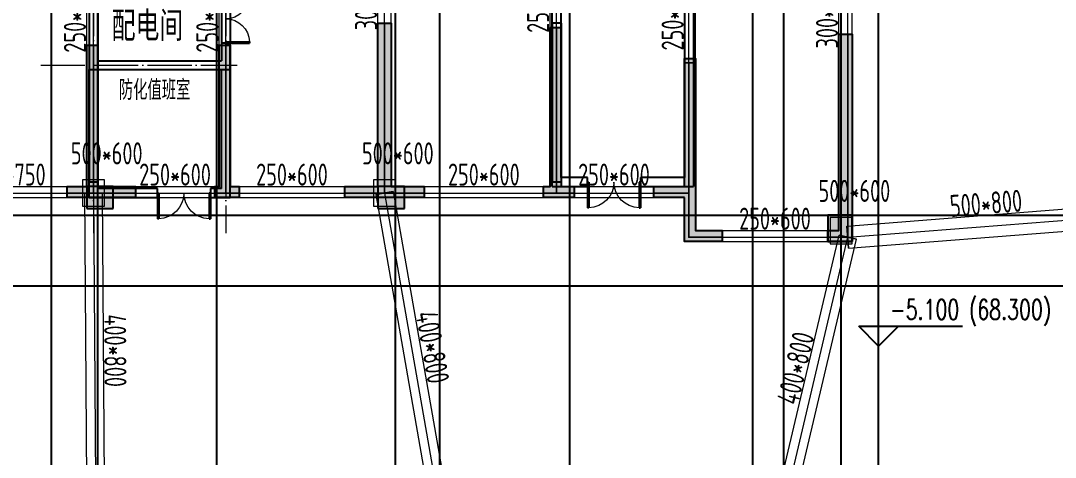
# Model space of a CAD drawing. Extents: x 369444 to 684549, y -549309 to 575337.
# Drawn here: x 505025 to 528480, y 444718 to 454614 of the extents above; entities that cross this region are included whole.
import ezdxf

# ---------------------------------------------------------------- set-up
doc = ezdxf.new("R2010")
doc.units = 0
doc.header["$LTSCALE"] = 1000
doc.header["$MEASUREMENT"] = 0
doc.linetypes.add('DOTE', pattern=[2.42, 2, -0.2, 0.02, -0.2])
for name, color, linetype, lineweight, true_color in [('-1-0-1', 7, 'Continuous', 0, 0xc0c0c0), ('-1-1-2', 7, 'Continuous', 0, 0xc0c0c0), ('-2-0-1', 1, 'Continuous', 0, 0xff0000), ('-2-1-2', 9, 'Continuous', 0, 0x808080), ('1-6-1', 7, 'Continuous', 0, 0x55ff55), ('1-6-2', 7, 'Continuous', 0, 0x55ff55), ('11-6-1', 2, 'Continuous', 0, 0xffff00), ('11-6-2', 2, 'Continuous', 0, 0xffff00), ('11-6-5', 2, 'Continuous', 0, 0xffff00), ('12-6-1', 4, 'Continuous', 0, 0x00ffff), ('12-6-2', 4, 'Continuous', 0, 0x00ffff), ('12-6-5', 4, 'Continuous', 0, 0x00ffff)]:
    doc.layers.add(name, color=color, linetype=linetype, lineweight=lineweight, true_color=true_color)
for name, color, linetype in [('A-WALL-HATCH', 8, 'Continuous'), ('COLUMN', 9, 'Continuous'), ('DOTE', 1, 'Continuous'), ('WALL', 9, 'Continuous'), ('WINDOW', 4, 'Continuous'), ('填充', 8, 'Continuous'), ('景观场地标高', 4, 'Continuous'), ('砼墙', 151, 'Continuous')]:
    doc.layers.add(name, color=color, linetype=linetype)
doc.layers.add('DOTE2', color=122, linetype='DOTE', lineweight=9)
doc.layers.add('TEXT', color=7, linetype='Continuous', lineweight=13)
doc.styles.add('_HZTXT', font='txt.shx', dxfattribs={"width": 0.8, "bigfont": 'HZTXT.shx'})
doc.styles.add('_TCH_DIM', font='SIMPLEX', dxfattribs={"bigfont": 'GBCBIG'})
doc.styles.add('yjkcad', font='yjkeng.shx', dxfattribs={"width": 0.7, "height": 250, "bigfont": 'yjkchn.shx'})

# ---------------------------------------------------------------- blocks, each defined once
blk = doc.blocks.new('$DorLib2D$00000002')
for p, q in [((-0.5, 0), (-0.5, 0.4875)), ((-0.475, 0.4875), (-0.5, 0.4875)), ((-0.475, 0), (-0.475, 0.4875)), ((0.475, 0), (0.475, 0.4875)), ((0.475, 0.4875), (0.5, 0.4875)), ((0.5, 0), (0.5, 0.4875)), ((-0.5, 0), (-0.475, 0)), ((0.5, 0), (0.475, 0))]:
    blk.add_line(p, q)
at = {"lineweight": 13}
for centre, start, end in [((-0.4875, 0), 0, 88.53072), ((0.4875, 0), 91.46928, 180)]:
    blk.add_arc(centre, 0.4875, start, end, dxfattribs=at)

msp = doc.modelspace()

# ---------------------------------------------------------------- hatches: boundary and pattern name
at = {"layer": 'A-WALL-HATCH'}
for points in [[(507123.3, 450357), (507123.3, 450857), (506523.3, 450857), (506523.3, 450357)], [(513723.3, 450357), (513723.3, 450857), (513123.3, 450857), (513123.3, 450357)], [(523873.3, 449607), (523873.3, 450207), (523324.7, 450207), (523324.7, 449607)]]:
    msp.add_hatch(color=256, dxfattribs=at).paths.add_polyline_path(points)
at = {"layer": '填充'}
h = msp.add_hatch(color=8, dxfattribs=at)
h.dxf.hatch_style = 1
h.paths.add_polyline_path([(507274.5, 462457), (507274.5, 462957), (506774.5, 462957), (506774.5, 462457)], flags=17)
h.paths.add_polyline_path([(500674.5, 462457), (500674.5, 462957), (500174.5, 462957), (500174.5, 462457)], flags=17)
h.paths.add_polyline_path([(497874.5, 462457), (497874.5, 462957), (497374.5, 462957), (497374.5, 462457)], flags=17)
h.paths.add_polyline_path([(510074.5, 462457), (510074.5, 462957), (509524.5, 462957), (509524.5, 462457)], flags=17)
h.paths.add_polyline_path([(509524.5, 460757), (509774.5, 460757), (509774.5, 461157), (509374.5, 461157), (509374.5, 460757)], flags=17)
h.paths.add_polyline_path([(497424.5, 460757), (497574.5, 460757), (497574.5, 461157), (497174.5, 461157), (497174.5, 460757)], flags=17)
h.paths.add_polyline_path([(512274.5, 467357), (510074.5, 467357), (510074.5, 465157), (510624.5, 465157), (510624.5, 464957), (509824.5, 464957), (509824.5, 467607), (512474.5, 467607), (512474.5, 464957), (511724.5, 464957), (511724.5, 465157), (512274.5, 465157)])
h.paths.add_polyline_path([(501674.5, 458107), (501124.5, 458107), (501124.5, 458357), (501674.5, 458357), (502074.5, 458357), (502074.5, 458107), (501924.5, 458107), (501924.5, 455207), (500174.5, 455207), (500174.5, 455457), (501674.5, 455457)])
h.paths.add_polyline_path([(514974.5, 467357), (514324.5, 467357), (514324.5, 467607), (515224.5, 467607), (515224.5, 465807), (514974.5, 465807)])
h.paths.add_polyline_path([(492624.5, 467557), (491974.5, 467557), (491974.5, 466007), (491724.5, 466007), (491724.5, 467807), (492624.5, 467807)])
h.paths.add_polyline_path([(507624.5, 450607), (506774.5, 450607), (506074.5, 450607), (506074.5, 450857), (506524.5, 450857), (506524.5, 454057), (506774.5, 454057), (506774.5, 450857), (507624.5, 450857)])
h.paths.add_polyline_path([(500174.5, 450607), (499324.5, 450607), (499324.5, 450857), (500174.5, 450857), (500174.5, 454057), (500424.5, 454057), (500424.5, 450857), (500874.5, 450857), (500874.5, 450607)])
h.paths.add_polyline_path([(505824.5, 458107), (505274.5, 458107), (505274.5, 455457), (506774.5, 455457), (506774.5, 455207), (505024.5, 455207), (505024.5, 458107), (504874.5, 458107), (504874.5, 458357), (505274.5, 458357), (505824.5, 458357)])
h.paths.add_polyline_path([(521349.5, 458907), (520874.5, 458907), (520874.5, 457157), (520624.5, 457157), (520624.5, 458907), (520524.5, 458907), (520524.5, 459157), (520874.5, 459157), (521349.5, 459157)])
h.paths.add_polyline_path([(517574.5, 450607), (517274.5, 450607), (516874.5, 450607), (516874.5, 450857), (517024.5, 450857), (517024.5, 454457), (517274.5, 454457), (517274.5, 450857), (517574.5, 450857)])
h.paths.add_polyline_path([(514174.5, 450607), (513149.5, 450607), (512374.5, 450607), (512374.5, 450857), (513124.5, 450857), (513124.5, 454557), (513424.5, 454557), (513424.5, 450857), (514174.5, 450857)])
h.paths.add_polyline_path([(489924.5, 456557), (489924.5, 455757), (487824.5, 455757), (487824.5, 456007), (489674.5, 456007), (489674.5, 456557)])
h.paths.add_polyline_path([(497624.5, 465157), (496874.5, 465157), (496874.5, 467557), (494674.5, 467557), (494674.5, 465357), (495224.5, 465357), (495224.5, 465157), (494474.5, 465157), (494474.5, 467807), (497124.5, 467807), (497124.5, 465407), (497624.5, 465407)])
h.paths.add_polyline_path([(509524.5, 458107), (509074.5, 458107), (509074.5, 458357), (509774.5, 458357), (509774.5, 455207), (509524.5, 455207)])
h.paths.add_polyline_path([(497874.5, 458107), (497424.5, 458107), (497424.5, 455207), (497174.5, 455207), (497174.5, 458357), (497874.5, 458357)])
h.paths.add_polyline_path([(489674.5, 450607), (489374.5, 450607), (489374.5, 450857), (489674.5, 450857), (489674.5, 454457), (489924.5, 454457), (489924.5, 450857), (490074.5, 450857), (490074.5, 450607)])
h.paths.add_polyline_path([(486074.5, 458907), (485589.5, 458907), (485589.5, 459157), (486074.5, 459157), (486424.5, 459157), (486424.5, 458907), (486324.5, 458907), (486324.5, 457157), (486074.5, 457157)])
h.paths.add_polyline_path([(523874.5, 449607), (523324.5, 449607), (523324.5, 449857), (523574.5, 449857), (523574.5, 454307), (523874.5, 454307)])
h.paths.add_polyline_path([(483624.5, 449607), (483074.5, 449607), (483074.5, 454307), (483374.5, 454307), (483374.5, 449857), (483624.5, 449857)])
h.paths.add_polyline_path([(515374.5, 458907), (514974.5, 458907), (514974.5, 462457), (514574.5, 462457), (514574.5, 462657), (515224.5, 462657), (515224.5, 459157), (515374.5, 459157)])
h.paths.add_polyline_path([(491974.5, 458907), (491574.5, 458907), (491574.5, 459157), (491724.5, 459157), (491724.5, 462657), (492424.5, 462657), (492424.5, 462457), (491974.5, 462457)])
h.paths.add_polyline_path([(520074.5, 450607), (519374.5, 450607), (519374.5, 450857), (520074.5, 450857), (520074.5, 453757), (520324.5, 453757), (520324.5, 450857), (520324.5, 449857), (520924.5, 449857), (520924.5, 449607), (520074.5, 449607)])
h.paths.add_polyline_path([(493824.5, 460257), (493824.5, 456757), (493524.5, 456757), (493524.5, 460257)])
h.paths.add_polyline_path([(487574.5, 450607), (486874.5, 450607), (486874.5, 449607), (486024.5, 449607), (486024.5, 449857), (486624.5, 449857), (486624.5, 450857), (486624.5, 453757), (486874.5, 453757), (486874.5, 450857), (487574.5, 450857)])
h.paths.add_polyline_path([(513424.5, 460257), (513424.5, 456757), (513124.5, 456757), (513124.5, 460257)])
h.paths.add_polyline_path([(509774.5, 450607), (509424.5, 450607), (509424.5, 450857), (509524.5, 450857), (509524.5, 454057), (509774.5, 454057), (509774.5, 450857), (509974.5, 450857), (509974.5, 450607)])
h.paths.add_polyline_path([(497524.5, 450607), (497174.5, 450607), (496974.5, 450607), (496974.5, 450857), (497174.5, 450857), (497174.5, 454057), (497424.5, 454057), (497424.5, 450857), (497524.5, 450857)])
h.paths.add_polyline_path([(523874.5, 455757), (523174.5, 455757), (523174.5, 456007), (523574.5, 456007), (523574.5, 458907), (523199.5, 458907), (523199.5, 459157), (523874.5, 459157)])
h.paths.add_polyline_path([(483774.5, 455757), (483074.5, 455757), (483074.5, 459157), (483759.5, 459157), (483759.5, 458907), (483374.5, 458907), (483374.5, 456007), (483774.5, 456007)])
h.paths.add_polyline_path([(517024.5, 458907), (516974.5, 458907), (516974.5, 459157), (517274.5, 459157), (517674.5, 459157), (517674.5, 458907), (517274.5, 458907), (517274.5, 458057), (517024.5, 458057)])
h.paths.add_polyline_path([(489974.5, 458907), (489924.5, 458907), (489924.5, 458057), (489674.5, 458057), (489674.5, 458907), (489274.5, 458907), (489274.5, 459157), (489674.5, 459157), (489974.5, 459157)])
h.paths.add_polyline_path([(519124.5, 455757), (517024.5, 455757), (517024.5, 456557), (517274.5, 456557), (517274.5, 456007), (519124.5, 456007)])
edge = h.paths.add_edge_path()
edge.add_line((497374.5, 465157), (497374.5, 465057))
edge.add_line((497374.5, 465057), (497624.5, 465057))
edge.add_line((497624.5, 465057), (497624.5, 465157))
edge.add_line((497424.5, 460757), (497424.5, 460007))
edge.add_line((497424.5, 460007), (495374.5, 460007))
edge.add_line((495374.5, 460007), (495374.5, 460257))
edge.add_line((495374.5, 460257), (497174.5, 460257))
edge.add_line((497174.5, 460257), (497174.5, 460757))
edge.add_line((509774.5, 460757), (509774.5, 460257))
edge.add_line((509774.5, 460257), (511574.5, 460257))
edge.add_line((511574.5, 460257), (511574.5, 460007))
edge.add_line((511574.5, 460007), (509524.5, 460007))
edge.add_line((509524.5, 460007), (509524.5, 460757))

# ---------------------------------------------------------------- linework, layer by layer
at = {"layer": '-1-0-1', "color": 0}
for p in [(513274.3, 454556.9, -3600), (517174.3, 454456.9, -3600), (523774.3, 454306.9, -3600), (506674.3, 454056.9, -3600), (509674.3, 454056.9, -3600), (520174.3, 453656.9, -3600), (523774.3, 453656.9, -3600), (506074.3, 450706.9, -3600), (506674.3, 450706.9, -3600), (507624.3, 450706.9, -3600), (509424.3, 450706.9, -3600), (509674.3, 450706.9, -3600), (509974.3, 450706.9, -3600), (512374.3, 450706.9, -3600), (513274.3, 450706.9, -3600), (514174.3, 450706.9, -3600), (516874.3, 450706.9, -3600), (517174.3, 450706.9, -3600), (517574.3, 450706.9, -3600), (519374.3, 450706.9, -3600), (520174.3, 450706.9, -3600), (520174.3, 449706.9, -3600), (520924.3, 449706.9, -3600), (523324.3, 449706.9, -3600), (523774.3, 449706.9, -3600)]:
    msp.add_point(p, dxfattribs=at)
at = {"layer": '-1-1-2', "color": 0}
for p, q in [((513274.3, 454556.9, -3600), (513274.3, 454556.9)), ((517174.3, 454456.9, -3600), (517174.3, 454456.9)), ((523774.3, 454306.9, -3600), (523774.3, 454306.9)), ((506674.3, 454056.9, -3600), (506674.3, 454056.9)), ((509674.3, 454056.9, -3600), (509674.3, 454056.9)), ((520174.3, 453656.9, -3600), (520174.3, 453656.9)), ((523774.3, 453656.9, -3600), (523774.3, 453656.9)), ((506074.3, 450706.9, -3600), (506074.3, 450706.9)), ((506674.3, 450706.9, -3600), (506674.3, 450706.9)), ((507624.3, 450706.9, -3600), (507624.3, 450706.9)), ((509424.3, 450706.9, -3600), (509424.3, 450706.9)), ((509674.3, 450706.9, -3600), (509674.3, 450706.9)), ((509974.3, 450706.9, -3600), (509974.3, 450706.9)), ((512374.3, 450706.9, -3600), (512374.3, 450706.9)), ((513274.3, 450706.9, -3600), (513274.3, 450706.9)), ((514174.3, 450706.9, -3600), (514174.3, 450706.9)), ((516874.3, 450706.9, -3600), (516874.3, 450706.9)), ((517174.3, 450706.9, -3600), (517174.3, 450706.9)), ((517574.3, 450706.9, -3600), (517574.3, 450706.9)), ((519374.3, 450706.9, -3600), (519374.3, 450706.9)), ((520174.3, 450706.9, -3600), (520174.3, 450706.9)), ((520174.3, 449706.9, -3600), (520174.3, 449706.9)), ((520924.3, 449706.9, -3600), (520924.3, 449706.9)), ((523324.3, 449706.9, -3600), (523324.3, 449706.9)), ((523774.3, 449706.9, -3600), (523774.3, 449706.9))]:
    msp.add_line(p, q, dxfattribs=at)
at = {"layer": '-2-0-1', "color": 0}
for p, q in [((513274.3, 454556.9, -3600), (513274.3, 455856.9, -3600)), ((517174.3, 454456.9, -3600), (517174.3, 455856.9, -3600)), ((520174.3, 453656.9, -3600), (520174.3, 455856.9, -3600)), ((506674.3, 454056.9, -3600), (506674.3, 455356.9, -3600)), ((509674.3, 454056.9, -3600), (509674.3, 455356.9, -3600)), ((523774.3, 454306.9, -3600), (523774.3, 455282.1, -3600)), ((513274.3, 450706.9, -3600), (513274.3, 454556.9, -3600)), ((517174.3, 450706.9, -3600), (517174.3, 454456.9, -3600)), ((523774.3, 453656.9, -3600), (523774.3, 454306.9, -3600)), ((506674.3, 450706.9, -3600), (506674.3, 454056.9, -3600)), ((509674.3, 450706.9, -3600), (509674.3, 454056.9, -3600)), ((520174.3, 450706.9, -3600), (520174.3, 453656.9, -3600)), ((523774.3, 449706.9, -3600), (523774.3, 453656.9, -3600)), ((503474.3, 450706.9, -3600), (506074.3, 450706.9, -3600)), ((506074.3, 450706.9, -3600), (506674.3, 450706.9, -3600)), ((506674.3, 450706.9, -3600), (507624.3, 450706.9, -3600)), ((506674.3, 450706.9, -3600), (506724.3, 443557.1, -3600)), ((507624.3, 450706.9, -3600), (509424.3, 450706.9, -3600)), ((509424.3, 450706.9, -3600), (509674.3, 450706.9, -3600)), ((509674.3, 450706.9, -3600), (509974.3, 450706.9, -3600)), ((509974.3, 450706.9, -3600), (512374.3, 450706.9, -3600)), ((512374.3, 450706.9, -3600), (513274.3, 450706.9, -3600)), ((513274.3, 450706.9, -3600), (514174.3, 450706.9, -3600)), ((513274.3, 450706.9, -3600), (514524.3, 443557.1, -3600)), ((514174.3, 450706.9, -3600), (516874.3, 450706.9, -3600)), ((516874.3, 450706.9, -3600), (517174.3, 450706.9, -3600)), ((517174.3, 450706.9, -3600), (517574.3, 450706.9, -3600)), ((517574.3, 450706.9, -3600), (519374.3, 450706.9, -3600)), ((519374.3, 450706.9, -3600), (520174.3, 450706.9, -3600)), ((520174.3, 449706.9, -3600), (520174.3, 450706.9, -3600)), ((523774.3, 449706.9, -3600), (530124.3, 450207.1, -3600)), ((520174.3, 449706.9, -3600), (520924.3, 449706.9, -3600)), ((520924.3, 449706.9, -3600), (523324.3, 449706.9, -3600)), ((522324.3, 443557.1, -3600), (523774.3, 449706.9, -3600)), ((523324.3, 449706.9, -3600), (523774.3, 449706.9, -3600))]:
    msp.add_line(p, q, dxfattribs=at)
at = {"layer": '-2-1-2', "color": 0}
for p, q in [((513274.3, 454556.9), (513274.3, 455856.9)), ((517174.3, 454456.9), (517174.3, 455856.9)), ((520174.3, 453656.9), (520174.3, 455856.9)), ((506674.3, 454056.9), (506674.3, 455356.9)), ((509674.3, 454056.9), (509674.3, 455356.9)), ((523774.3, 454306.9), (523774.3, 455282.1)), ((513274.3, 450706.9), (513274.3, 454556.9)), ((517174.3, 450706.9), (517174.3, 454456.9)), ((523774.3, 453656.9), (523774.3, 454306.9)), ((506674.3, 450706.9), (506674.3, 454056.9)), ((509674.3, 450706.9), (509674.3, 454056.9)), ((520174.3, 450706.9), (520174.3, 453656.9)), ((523774.3, 449706.9), (523774.3, 453656.9)), ((503474.3, 450706.9), (506074.3, 450706.9)), ((506074.3, 450706.9), (506674.3, 450706.9)), ((506674.3, 450706.9), (507624.3, 450706.9)), ((506674.3, 450706.9), (506724.3, 443557.1)), ((507624.3, 450706.9), (509424.3, 450706.9)), ((509424.3, 450706.9), (509674.3, 450706.9)), ((509674.3, 450706.9), (509974.3, 450706.9)), ((509974.3, 450706.9), (512374.3, 450706.9)), ((512374.3, 450706.9), (513274.3, 450706.9)), ((513274.3, 450706.9), (514174.3, 450706.9)), ((513274.3, 450706.9), (514524.3, 443557.1)), ((514174.3, 450706.9), (516874.3, 450706.9)), ((516874.3, 450706.9), (517174.3, 450706.9)), ((517174.3, 450706.9), (517574.3, 450706.9)), ((517574.3, 450706.9), (519374.3, 450706.9)), ((519374.3, 450706.9), (520174.3, 450706.9)), ((520174.3, 449706.9), (520174.3, 450706.9)), ((523774.3, 449706.9), (530124.3, 450207.1)), ((520174.3, 449706.9), (520924.3, 449706.9)), ((520924.3, 449706.9), (523324.3, 449706.9)), ((522324.3, 443557.1), (523774.3, 449706.9)), ((523324.3, 449706.9), (523774.3, 449706.9))]:
    msp.add_line(p, q, dxfattribs=at)
at = {"layer": '1-6-1', "color": 0}
for p, q in [((513124.3, 454556.9, -3600), (513124.3, 450856.9, -3600)), ((513124.3, 454556.9), (513124.3, 454556.9, -3600)), ((513124.3, 450856.9), (513124.3, 454556.9)), ((513124.3, 454556.9, -3600), (513124.3, 454556.9)), ((513424.3, 454556.9, -3600), (513124.3, 454556.9, -3600)), ((513124.3, 454556.9), (513424.3, 454556.9)), ((513424.3, 454556.9), (513424.3, 450856.9)), ((513424.3, 454556.9, -3600), (513424.3, 454556.9)), ((513424.3, 450856.9, -3600), (513424.3, 454556.9, -3600)), ((513424.3, 454556.9), (513424.3, 454556.9, -3600)), ((517024.3, 454456.9, -3600), (517024.3, 450856.9, -3600)), ((517024.3, 454456.9), (517024.3, 454456.9, -3600)), ((517024.3, 450856.9), (517024.3, 454456.9)), ((517024.3, 454456.9, -3600), (517024.3, 454456.9)), ((517274.3, 454456.9, -3600), (517024.3, 454456.9, -3600)), ((517024.3, 454456.9), (517274.3, 454456.9)), ((517274.3, 454456.9), (517274.3, 450856.9)), ((517274.3, 454456.9, -3600), (517274.3, 454456.9)), ((517274.3, 450856.9, -3600), (517274.3, 454456.9, -3600)), ((517274.3, 454456.9), (517274.3, 454456.9, -3600)), ((523574.3, 454306.9, -3600), (523574.3, 453656.9, -3600)), ((523574.3, 454306.9), (523574.3, 454306.9, -3600)), ((523574.3, 453656.9), (523574.3, 454306.9)), ((523574.3, 454306.9, -3600), (523574.3, 454306.9)), ((523874.3, 454306.9, -3600), (523574.3, 454306.9, -3600)), ((523574.3, 454306.9), (523874.3, 454306.9)), ((523874.3, 454306.9), (523874.3, 453656.9)), ((523874.3, 454306.9, -3600), (523874.3, 454306.9)), ((523874.3, 453656.9, -3600), (523874.3, 454306.9, -3600)), ((523874.3, 454306.9), (523874.3, 454306.9, -3600)), ((506524.3, 454056.9, -3600), (506524.3, 450856.9, -3600)), ((506524.3, 454056.9), (506524.3, 454056.9, -3600)), ((506524.3, 450856.9), (506524.3, 454056.9)), ((506524.3, 454056.9, -3600), (506524.3, 454056.9)), ((506774.3, 454056.9, -3600), (506524.3, 454056.9, -3600)), ((506524.3, 454056.9), (506774.3, 454056.9)), ((506774.3, 454056.9), (506774.3, 450856.9)), ((506774.3, 454056.9, -3600), (506774.3, 454056.9)), ((506774.3, 450856.9, -3600), (506774.3, 454056.9, -3600)), ((506774.3, 454056.9), (506774.3, 454056.9, -3600)), ((509524.3, 454056.9, -3600), (509524.3, 450856.9, -3600)), ((509524.3, 454056.9), (509524.3, 454056.9, -3600)), ((509524.3, 450856.9), (509524.3, 454056.9)), ((509524.3, 454056.9, -3600), (509524.3, 454056.9)), ((509774.3, 454056.9, -3600), (509524.3, 454056.9, -3600)), ((509524.3, 454056.9), (509774.3, 454056.9)), ((509774.3, 454056.9), (509774.3, 450856.9)), ((509774.3, 454056.9, -3600), (509774.3, 454056.9)), ((509774.3, 450856.9, -3600), (509774.3, 454056.9, -3600)), ((509774.3, 454056.9), (509774.3, 454056.9, -3600)), ((520074.3, 453656.9, -3600), (520074.3, 450856.9, -3600)), ((520074.3, 453656.9), (520074.3, 453656.9, -3600)), ((520074.3, 450856.9), (520074.3, 453656.9)), ((520074.3, 453656.9, -3600), (520074.3, 453656.9)), ((520324.3, 453656.9, -3600), (520074.3, 453656.9, -3600)), ((520074.3, 453656.9), (520324.3, 453656.9)), ((520324.3, 453656.9), (520324.3, 450706.9)), ((520324.3, 453656.9, -3600), (520324.3, 453656.9)), ((520324.3, 450706.9, -3600), (520324.3, 453656.9, -3600)), ((520324.3, 453656.9), (520324.3, 453656.9, -3600)), ((523574.3, 453656.9, -3600), (523574.3, 453656.9)), ((523574.3, 453656.9, -3600), (523574.3, 449856.9, -3600)), ((523574.3, 453656.9), (523574.3, 453656.9, -3600)), ((523574.3, 449856.9), (523574.3, 453656.9)), ((523874.3, 453656.9), (523874.3, 453656.9, -3600)), ((523874.3, 453656.9), (523874.3, 449606.9)), ((523874.3, 453656.9, -3600), (523874.3, 453656.9)), ((523874.3, 449606.9, -3600), (523874.3, 453656.9, -3600)), ((506074.3, 450856.9, -3600), (506074.3, 450856.9)), ((506524.3, 450856.9, -3600), (506074.3, 450856.9, -3600)), ((506074.3, 450856.9), (506524.3, 450856.9)), ((506074.3, 450856.9, -3600), (506074.3, 450606.9, -3600)), ((506074.3, 450856.9), (506074.3, 450856.9, -3600)), ((506074.3, 450606.9), (506074.3, 450856.9)), ((506524.3, 450856.9), (506524.3, 450856.9, -3600)), ((506524.3, 450856.9, -3600), (506524.3, 450856.9)), ((506774.3, 450856.9), (506774.3, 450856.9, -3600)), ((506774.3, 450856.9, -3600), (506774.3, 450856.9)), ((507624.3, 450856.9, -3600), (506774.3, 450856.9, -3600)), ((506774.3, 450856.9), (507624.3, 450856.9)), ((507624.3, 450856.9), (507624.3, 450856.9, -3600)), ((507624.3, 450856.9, -3600), (507624.3, 450856.9)), ((507624.3, 450606.9, -3600), (507624.3, 450856.9, -3600)), ((507624.3, 450856.9), (507624.3, 450606.9)), ((509424.3, 450856.9, -3600), (509424.3, 450856.9)), ((509524.3, 450856.9, -3600), (509424.3, 450856.9, -3600)), ((509424.3, 450856.9), (509524.3, 450856.9)), ((509424.3, 450856.9, -3600), (509424.3, 450606.9, -3600)), ((509424.3, 450856.9), (509424.3, 450856.9, -3600)), ((509424.3, 450606.9), (509424.3, 450856.9)), ((509524.3, 450856.9, -3600), (509524.3, 450856.9)), ((509524.3, 450856.9), (509524.3, 450856.9, -3600)), ((509774.3, 450856.9), (509774.3, 450856.9, -3600)), ((509774.3, 450856.9, -3600), (509774.3, 450856.9)), ((509974.3, 450856.9, -3600), (509774.3, 450856.9, -3600)), ((509774.3, 450856.9), (509974.3, 450856.9)), ((509974.3, 450856.9), (509974.3, 450856.9, -3600)), ((509974.3, 450856.9, -3600), (509974.3, 450856.9)), ((509974.3, 450606.9, -3600), (509974.3, 450856.9, -3600)), ((509974.3, 450856.9), (509974.3, 450606.9)), ((512374.3, 450856.9, -3600), (512374.3, 450856.9)), ((513124.3, 450856.9, -3600), (512374.3, 450856.9, -3600)), ((512374.3, 450856.9), (513124.3, 450856.9)), ((512374.3, 450856.9, -3600), (512374.3, 450606.9, -3600)), ((512374.3, 450856.9), (512374.3, 450856.9, -3600)), ((512374.3, 450606.9), (512374.3, 450856.9)), ((513124.3, 450856.9), (513124.3, 450856.9, -3600)), ((513124.3, 450856.9, -3600), (513124.3, 450856.9)), ((513424.3, 450856.9), (513424.3, 450856.9, -3600)), ((513424.3, 450856.9, -3600), (513424.3, 450856.9)), ((514174.3, 450856.9, -3600), (513424.3, 450856.9, -3600)), ((513424.3, 450856.9), (514174.3, 450856.9)), ((514174.3, 450856.9), (514174.3, 450856.9, -3600)), ((514174.3, 450856.9, -3600), (514174.3, 450856.9)), ((514174.3, 450606.9, -3600), (514174.3, 450856.9, -3600)), ((514174.3, 450856.9), (514174.3, 450606.9)), ((516874.3, 450856.9, -3600), (516874.3, 450856.9)), ((517024.3, 450856.9, -3600), (516874.3, 450856.9, -3600)), ((516874.3, 450856.9), (517024.3, 450856.9)), ((516874.3, 450856.9, -3600), (516874.3, 450606.9, -3600)), ((516874.3, 450856.9), (516874.3, 450856.9, -3600)), ((516874.3, 450606.9), (516874.3, 450856.9)), ((517024.3, 450856.9), (517024.3, 450856.9, -3600)), ((517024.3, 450856.9, -3600), (517024.3, 450856.9)), ((517274.3, 450856.9), (517274.3, 450856.9, -3600)), ((517274.3, 450856.9, -3600), (517274.3, 450856.9)), ((517574.3, 450856.9, -3600), (517274.3, 450856.9, -3600)), ((517274.3, 450856.9), (517574.3, 450856.9)), ((517574.3, 450856.9), (517574.3, 450856.9, -3600)), ((517574.3, 450856.9, -3600), (517574.3, 450856.9)), ((517574.3, 450606.9, -3600), (517574.3, 450856.9, -3600)), ((517574.3, 450856.9), (517574.3, 450606.9)), ((519374.3, 450856.9, -3600), (519374.3, 450856.9)), ((520074.3, 450856.9, -3600), (519374.3, 450856.9, -3600)), ((519374.3, 450856.9), (520074.3, 450856.9)), ((519374.3, 450856.9, -3600), (519374.3, 450606.9, -3600)), ((519374.3, 450856.9), (519374.3, 450856.9, -3600)), ((519374.3, 450606.9), (519374.3, 450856.9)), ((520074.3, 450856.9, -3600), (520074.3, 450856.9)), ((520074.3, 450856.9), (520074.3, 450856.9, -3600)), ((506074.3, 450606.9), (506074.3, 450606.9, -3600)), ((506674.3, 450606.9), (506074.3, 450606.9)), ((506074.3, 450606.9, -3600), (506674.3, 450606.9, -3600)), ((506074.3, 450606.9, -3600), (506074.3, 450606.9)), ((506674.3, 450606.9, -3600), (506674.3, 450606.9)), ((506674.3, 450606.9), (506674.3, 450606.9, -3600)), ((507624.3, 450606.9), (506674.3, 450606.9)), ((506674.3, 450606.9, -3600), (507624.3, 450606.9, -3600)), ((507624.3, 450606.9, -3600), (507624.3, 450606.9)), ((507624.3, 450606.9), (507624.3, 450606.9, -3600)), ((509424.3, 450606.9), (509424.3, 450606.9, -3600)), ((509674.3, 450606.9), (509424.3, 450606.9)), ((509424.3, 450606.9, -3600), (509674.3, 450606.9, -3600)), ((509424.3, 450606.9, -3600), (509424.3, 450606.9)), ((509674.3, 450606.9), (509674.3, 450606.9, -3600)), ((509974.3, 450606.9), (509674.3, 450606.9)), ((509674.3, 450606.9, -3600), (509974.3, 450606.9, -3600)), ((509674.3, 450606.9, -3600), (509674.3, 450606.9)), ((509974.3, 450606.9, -3600), (509974.3, 450606.9)), ((509974.3, 450606.9), (509974.3, 450606.9, -3600)), ((512374.3, 450606.9), (512374.3, 450606.9, -3600)), ((513274.3, 450606.9), (512374.3, 450606.9)), ((512374.3, 450606.9, -3600), (513274.3, 450606.9, -3600)), ((512374.3, 450606.9, -3600), (512374.3, 450606.9)), ((513274.3, 450606.9, -3600), (513274.3, 450606.9)), ((513274.3, 450606.9), (513274.3, 450606.9, -3600)), ((514174.3, 450606.9), (513274.3, 450606.9)), ((513274.3, 450606.9, -3600), (514174.3, 450606.9, -3600)), ((514174.3, 450606.9, -3600), (514174.3, 450606.9)), ((514174.3, 450606.9), (514174.3, 450606.9, -3600)), ((516874.3, 450606.9), (516874.3, 450606.9, -3600)), ((517174.3, 450606.9), (516874.3, 450606.9)), ((516874.3, 450606.9, -3600), (517174.3, 450606.9, -3600)), ((516874.3, 450606.9, -3600), (516874.3, 450606.9)), ((517174.3, 450606.9, -3600), (517174.3, 450606.9)), ((517174.3, 450606.9), (517174.3, 450606.9, -3600)), ((517574.3, 450606.9), (517174.3, 450606.9)), ((517174.3, 450606.9, -3600), (517574.3, 450606.9, -3600)), ((517574.3, 450606.9, -3600), (517574.3, 450606.9)), ((517574.3, 450606.9), (517574.3, 450606.9, -3600)), ((519374.3, 450606.9), (519374.3, 450606.9, -3600)), ((520074.3, 450606.9), (519374.3, 450606.9)), ((519374.3, 450606.9, -3600), (520074.3, 450606.9, -3600)), ((519374.3, 450606.9, -3600), (519374.3, 450606.9)), ((520074.3, 450606.9, -3600), (520074.3, 449606.9, -3600)), ((520074.3, 450606.9), (520074.3, 450606.9, -3600)), ((520074.3, 449606.9), (520074.3, 450606.9)), ((520074.3, 450606.9, -3600), (520074.3, 450606.9)), ((520324.3, 450706.9), (520324.3, 450706.9, -3600)), ((520324.3, 450706.9), (520324.3, 449856.9)), ((520324.3, 450706.9, -3600), (520324.3, 450706.9)), ((520324.3, 449856.9, -3600), (520324.3, 450706.9, -3600)), ((520324.3, 449856.9), (520324.3, 449856.9, -3600)), ((520324.3, 449856.9, -3600), (520324.3, 449856.9)), ((520924.3, 449856.9, -3600), (520324.3, 449856.9, -3600)), ((520324.3, 449856.9), (520924.3, 449856.9)), ((520924.3, 449856.9), (520924.3, 449856.9, -3600)), ((520924.3, 449856.9, -3600), (520924.3, 449856.9)), ((520924.3, 449606.9, -3600), (520924.3, 449856.9, -3600)), ((520924.3, 449856.9), (520924.3, 449606.9)), ((523324.3, 449856.9, -3600), (523324.3, 449856.9)), ((523574.3, 449856.9, -3600), (523324.3, 449856.9, -3600)), ((523324.3, 449856.9), (523574.3, 449856.9)), ((523324.3, 449856.9, -3600), (523324.3, 449606.9, -3600)), ((523324.3, 449856.9), (523324.3, 449856.9, -3600)), ((523324.3, 449606.9), (523324.3, 449856.9)), ((523574.3, 449856.9, -3600), (523574.3, 449856.9)), ((523574.3, 449856.9), (523574.3, 449856.9, -3600)), ((520074.3, 449606.9, -3600), (520074.3, 449606.9)), ((520074.3, 449606.9), (520074.3, 449606.9, -3600)), ((520924.3, 449606.9), (520074.3, 449606.9)), ((520074.3, 449606.9, -3600), (520924.3, 449606.9, -3600)), ((520924.3, 449606.9, -3600), (520924.3, 449606.9)), ((520924.3, 449606.9), (520924.3, 449606.9, -3600)), ((523324.3, 449606.9), (523324.3, 449606.9, -3600)), ((523874.3, 449606.9), (523324.3, 449606.9)), ((523324.3, 449606.9, -3600), (523874.3, 449606.9, -3600)), ((523324.3, 449606.9, -3600), (523324.3, 449606.9)), ((523874.3, 449606.9), (523874.3, 449606.9, -3600)), ((523874.3, 449606.9, -3600), (523874.3, 449606.9))]:
    msp.add_line(p, q, dxfattribs=at)
at = {"layer": '1-6-2', "color": 0}
for p, q in [((513274.3, 454556.9), (513274.3, 450706.9)), ((513274.3, 454556.9, -3600), (513274.3, 454556.9)), ((513274.3, 450706.9, -3600), (513274.3, 454556.9, -3600)), ((517174.3, 454456.9), (517174.3, 450706.9)), ((517174.3, 454456.9, -3600), (517174.3, 454456.9)), ((517174.3, 450706.9, -3600), (517174.3, 454456.9, -3600)), ((523774.3, 454306.9), (523774.3, 453656.9)), ((523774.3, 454306.9, -3600), (523774.3, 454306.9)), ((523774.3, 453656.9, -3600), (523774.3, 454306.9, -3600)), ((506674.3, 454056.9), (506674.3, 450706.9)), ((506674.3, 454056.9, -3600), (506674.3, 454056.9)), ((506674.3, 450706.9, -3600), (506674.3, 454056.9, -3600)), ((509674.3, 454056.9), (509674.3, 450706.9)), ((509674.3, 454056.9, -3600), (509674.3, 454056.9)), ((509674.3, 450706.9, -3600), (509674.3, 454056.9, -3600)), ((520174.3, 453656.9), (520174.3, 450706.9)), ((520174.3, 453656.9, -3600), (520174.3, 453656.9)), ((520174.3, 450706.9, -3600), (520174.3, 453656.9, -3600)), ((523774.3, 453656.9), (523774.3, 453656.9, -3600)), ((523774.3, 453656.9), (523774.3, 449706.9)), ((523774.3, 453656.9, -3600), (523774.3, 453656.9)), ((523774.3, 449706.9, -3600), (523774.3, 453656.9, -3600)), ((506074.3, 450706.9), (506074.3, 450706.9, -3600)), ((506674.3, 450706.9), (506074.3, 450706.9)), ((506074.3, 450706.9, -3600), (506674.3, 450706.9, -3600)), ((506674.3, 450706.9, -3600), (506674.3, 450706.9)), ((506674.3, 450706.9), (506674.3, 450706.9, -3600)), ((506674.3, 450706.9), (506674.3, 450706.9, -3600)), ((507624.3, 450706.9), (506674.3, 450706.9)), ((506674.3, 450706.9, -3600), (507624.3, 450706.9, -3600)), ((507624.3, 450706.9, -3600), (507624.3, 450706.9)), ((509424.3, 450706.9), (509424.3, 450706.9, -3600)), ((509674.3, 450706.9), (509424.3, 450706.9)), ((509424.3, 450706.9, -3600), (509674.3, 450706.9, -3600)), ((509674.3, 450706.9), (509674.3, 450706.9, -3600)), ((509674.3, 450706.9), (509674.3, 450706.9, -3600)), ((509974.3, 450706.9), (509674.3, 450706.9)), ((509674.3, 450706.9, -3600), (509974.3, 450706.9, -3600)), ((509674.3, 450706.9, -3600), (509674.3, 450706.9)), ((509974.3, 450706.9, -3600), (509974.3, 450706.9)), ((512374.3, 450706.9), (512374.3, 450706.9, -3600)), ((513274.3, 450706.9), (512374.3, 450706.9)), ((512374.3, 450706.9, -3600), (513274.3, 450706.9, -3600)), ((513274.3, 450706.9, -3600), (513274.3, 450706.9)), ((513274.3, 450706.9), (513274.3, 450706.9, -3600)), ((513274.3, 450706.9), (513274.3, 450706.9, -3600)), ((514174.3, 450706.9), (513274.3, 450706.9)), ((513274.3, 450706.9, -3600), (514174.3, 450706.9, -3600)), ((514174.3, 450706.9, -3600), (514174.3, 450706.9)), ((516874.3, 450706.9), (516874.3, 450706.9, -3600)), ((517174.3, 450706.9), (516874.3, 450706.9)), ((516874.3, 450706.9, -3600), (517174.3, 450706.9, -3600)), ((517174.3, 450706.9, -3600), (517174.3, 450706.9)), ((517174.3, 450706.9), (517174.3, 450706.9, -3600)), ((517174.3, 450706.9), (517174.3, 450706.9, -3600)), ((517574.3, 450706.9), (517174.3, 450706.9)), ((517174.3, 450706.9, -3600), (517574.3, 450706.9, -3600)), ((517574.3, 450706.9, -3600), (517574.3, 450706.9)), ((519374.3, 450706.9), (519374.3, 450706.9, -3600)), ((520174.3, 450706.9), (519374.3, 450706.9)), ((519374.3, 450706.9, -3600), (520174.3, 450706.9, -3600)), ((520174.3, 450706.9), (520174.3, 450706.9, -3600)), ((520174.3, 450706.9), (520174.3, 449706.9)), ((520174.3, 450706.9, -3600), (520174.3, 450706.9)), ((520174.3, 449706.9, -3600), (520174.3, 450706.9, -3600)), ((520174.3, 450706.9, -3600), (520174.3, 450706.9)), ((520174.3, 449706.9), (520174.3, 449706.9, -3600)), ((520174.3, 449706.9), (520174.3, 449706.9, -3600)), ((520924.3, 449706.9), (520174.3, 449706.9)), ((520174.3, 449706.9, -3600), (520924.3, 449706.9, -3600)), ((520924.3, 449706.9, -3600), (520924.3, 449706.9)), ((523324.3, 449706.9), (523324.3, 449706.9, -3600)), ((523774.3, 449706.9), (523324.3, 449706.9)), ((523324.3, 449706.9, -3600), (523774.3, 449706.9, -3600)), ((523774.3, 449706.9), (523774.3, 449706.9, -3600)), ((523774.3, 449706.9, -3600), (523774.3, 449706.9))]:
    msp.add_line(p, q, dxfattribs=at)
at = {"layer": '11-6-1', "color": 0}
for p, q in [((506424.3, 451006.9), (506424.3, 450406.9)), ((506924.3, 451006.9), (506424.3, 451006.9)), ((506424.3, 451006.9, -3600), (506424.3, 450406.9, -3600)), ((506924.3, 451006.9, -3600), (506424.3, 451006.9, -3600)), ((506424.3, 451006.9, -3600), (506424.3, 451006.9)), ((506924.3, 450406.9), (506924.3, 451006.9)), ((506924.3, 450406.9, -3600), (506924.3, 451006.9, -3600)), ((506924.3, 451006.9, -3600), (506924.3, 451006.9)), ((513024.3, 451006.9), (513024.3, 450406.9)), ((513524.3, 451006.9), (513024.3, 451006.9)), ((513024.3, 451006.9, -3600), (513024.3, 450406.9, -3600)), ((513524.3, 451006.9, -3600), (513024.3, 451006.9, -3600)), ((513024.3, 451006.9, -3600), (513024.3, 451006.9)), ((513524.3, 450406.9), (513524.3, 451006.9)), ((513524.3, 450406.9, -3600), (513524.3, 451006.9, -3600)), ((513524.3, 451006.9, -3600), (513524.3, 451006.9)), ((506424.3, 450406.9), (506924.3, 450406.9)), ((506424.3, 450406.9, -3600), (506924.3, 450406.9, -3600)), ((506424.3, 450406.9, -3600), (506424.3, 450406.9)), ((506924.3, 450406.9, -3600), (506924.3, 450406.9)), ((513024.3, 450406.9), (513524.3, 450406.9)), ((513024.3, 450406.9, -3600), (513524.3, 450406.9, -3600)), ((513024.3, 450406.9, -3600), (513024.3, 450406.9)), ((513524.3, 450406.9, -3600), (513524.3, 450406.9)), ((523374.3, 450156.9), (523374.3, 449556.9)), ((523874.3, 450156.9), (523374.3, 450156.9)), ((523374.3, 450156.9, -3600), (523374.3, 449556.9, -3600)), ((523874.3, 450156.9, -3600), (523374.3, 450156.9, -3600)), ((523374.3, 450156.9, -3600), (523374.3, 450156.9)), ((523874.3, 449556.9), (523874.3, 450156.9)), ((523874.3, 449556.9, -3600), (523874.3, 450156.9, -3600)), ((523874.3, 450156.9, -3600), (523874.3, 450156.9)), ((523374.3, 449556.9), (523874.3, 449556.9)), ((523374.3, 449556.9, -3600), (523874.3, 449556.9, -3600)), ((523374.3, 449556.9, -3600), (523374.3, 449556.9)), ((523874.3, 449556.9, -3600), (523874.3, 449556.9))]:
    msp.add_line(p, q, dxfattribs=at)
at = {"layer": '11-6-2', "color": 0}
for p, q in [((506674.3, 450706.9, -3600), (506674.3, 450706.9)), ((513274.3, 450706.9, -3600), (513274.3, 450706.9)), ((523774.3, 449706.9, -3600), (523774.3, 449706.9))]:
    msp.add_line(p, q, dxfattribs=at)
at = {"layer": '12-6-1', "color": 0}
for p, q in [((513124.3, 454556.9), (513124.3, 455856.9)), ((513124.3, 454556.9, -500), (513124.3, 455856.9, -500)), ((513424.3, 454556.9), (513424.3, 455856.9)), ((513424.3, 454556.9, -500), (513424.3, 455856.9, -500)), ((517024.3, 454456.9), (517024.3, 455856.9)), ((517024.3, 454456.9, -400), (517024.3, 455856.9, -400)), ((517274.3, 454456.9), (517274.3, 455856.9)), ((517274.3, 454456.9, -400), (517274.3, 455856.9, -400)), ((520074.3, 453656.9), (520074.3, 455856.9)), ((520074.3, 453656.9, -400), (520074.3, 455856.9, -400)), ((520324.3, 453656.9), (520324.3, 455856.9)), ((520324.3, 453656.9, -400), (520324.3, 455856.9, -400)), ((506524.3, 454056.9), (506524.3, 455356.9)), ((506524.3, 454056.9, -400), (506524.3, 455356.9, -400)), ((506774.3, 454056.9), (506774.3, 455356.9)), ((506774.3, 454056.9, -400), (506774.3, 455356.9, -400)), ((509524.3, 454056.9), (509524.3, 455356.9)), ((509524.3, 454056.9, -400), (509524.3, 455356.9, -400)), ((509774.3, 454056.9), (509774.3, 455356.9)), ((509774.3, 454056.9, -400), (509774.3, 455356.9, -400)), ((523574.3, 454306.9), (523574.3, 455282.1)), ((523574.3, 454306.9, -600), (523574.3, 455282.1, -600)), ((523874.3, 454306.9), (523874.3, 455282.1)), ((523874.3, 454306.9, -600), (523874.3, 455282.1, -600)), ((513124.3, 454556.9), (513424.3, 454556.9)), ((513124.3, 454556.9, -500), (513124.3, 454556.9)), ((513424.3, 454556.9, -500), (513124.3, 454556.9, -500)), ((513424.3, 454556.9), (513424.3, 454556.9, -500)), ((517024.3, 454456.9), (517274.3, 454456.9)), ((517024.3, 454456.9, -400), (517024.3, 454456.9)), ((517274.3, 454456.9, -400), (517024.3, 454456.9, -400)), ((517274.3, 454456.9), (517274.3, 454456.9, -400)), ((523574.3, 454306.9), (523874.3, 454306.9)), ((523574.3, 454306.9, -600), (523574.3, 454306.9)), ((523874.3, 454306.9, -600), (523574.3, 454306.9, -600)), ((523874.3, 454306.9), (523874.3, 454306.9, -600)), ((506524.3, 454056.9), (506774.3, 454056.9)), ((506524.3, 454056.9, -400), (506524.3, 454056.9)), ((506774.3, 454056.9, -400), (506524.3, 454056.9, -400)), ((506774.3, 454056.9), (506774.3, 454056.9, -400)), ((509524.3, 454056.9), (509774.3, 454056.9)), ((509524.3, 454056.9, -400), (509524.3, 454056.9)), ((509774.3, 454056.9, -400), (509524.3, 454056.9, -400)), ((509774.3, 454056.9), (509774.3, 454056.9, -400)), ((520074.3, 453656.9), (520324.3, 453656.9)), ((520074.3, 453656.9, -400), (520074.3, 453656.9)), ((520324.3, 453656.9, -400), (520074.3, 453656.9, -400)), ((520324.3, 453656.9), (520324.3, 453656.9, -400)), ((503474.3, 450856.9), (506074.3, 450856.9)), ((503474.3, 450856.9, -750), (506074.3, 450856.9, -750)), ((506074.3, 450856.9), (506074.3, 450606.9)), ((506074.3, 450856.9, -750), (506074.3, 450856.9)), ((506074.3, 450606.9, -750), (506074.3, 450856.9, -750)), ((507624.3, 450856.9), (507624.3, 450606.9)), ((507624.3, 450856.9, -600), (507624.3, 450856.9)), ((507624.3, 450606.9, -600), (507624.3, 450856.9, -600)), ((507624.3, 450856.9), (509424.3, 450856.9)), ((507624.3, 450856.9, -600), (509424.3, 450856.9, -600)), ((509424.3, 450856.9), (509424.3, 450606.9)), ((509424.3, 450856.9, -600), (509424.3, 450856.9)), ((509424.3, 450606.9, -600), (509424.3, 450856.9, -600)), ((509974.3, 450856.9), (509974.3, 450606.9)), ((509974.3, 450856.9, -600), (509974.3, 450856.9)), ((509974.3, 450606.9, -600), (509974.3, 450856.9, -600)), ((509974.3, 450856.9), (512374.3, 450856.9)), ((509974.3, 450856.9, -600), (512374.3, 450856.9, -600)), ((512374.3, 450856.9), (512374.3, 450606.9)), ((512374.3, 450856.9, -600), (512374.3, 450856.9)), ((512374.3, 450606.9, -600), (512374.3, 450856.9, -600)), ((514174.3, 450856.9), (514174.3, 450606.9)), ((514174.3, 450856.9, -600), (514174.3, 450856.9)), ((514174.3, 450606.9, -600), (514174.3, 450856.9, -600)), ((514174.3, 450856.9), (516874.3, 450856.9)), ((514174.3, 450856.9, -600), (516874.3, 450856.9, -600)), ((516874.3, 450856.9), (516874.3, 450606.9)), ((516874.3, 450856.9, -600), (516874.3, 450856.9)), ((516874.3, 450606.9, -600), (516874.3, 450856.9, -600)), ((517574.3, 450856.9), (517574.3, 450606.9)), ((517574.3, 450856.9, -600), (517574.3, 450856.9)), ((517574.3, 450606.9, -600), (517574.3, 450856.9, -600)), ((517574.3, 450856.9), (519374.3, 450856.9)), ((517574.3, 450856.9, -600), (519374.3, 450856.9, -600)), ((519374.3, 450856.9), (519374.3, 450606.9)), ((519374.3, 450856.9, -600), (519374.3, 450856.9)), ((519374.3, 450606.9, -600), (519374.3, 450856.9, -600)), ((503474.3, 450606.9), (506074.3, 450606.9)), ((503474.3, 450606.9, -750), (506074.3, 450606.9, -750)), ((506074.3, 450606.9), (506074.3, 450606.9, -750)), ((506874.3, 450708.3), (506474.3, 450705.5)), ((506474.3, 450705.5, -800), (506874.3, 450708.3, -800)), ((506474.3, 450705.5), (506474.3, 450705.5, -800)), ((506474.3, 450705.5), (506524.3, 443555.7)), ((506474.3, 450705.5, -800), (506524.3, 443555.7, -800)), ((506874.3, 450708.3, -800), (506874.3, 450708.3)), ((506874.3, 450708.3), (506924.3, 443558.5)), ((506874.3, 450708.3, -800), (506924.3, 443558.5, -800)), ((507624.3, 450606.9), (507624.3, 450606.9, -600)), ((507624.3, 450606.9), (509424.3, 450606.9)), ((507624.3, 450606.9, -600), (509424.3, 450606.9, -600)), ((509424.3, 450606.9), (509424.3, 450606.9, -600)), ((509974.3, 450606.9), (509974.3, 450606.9, -600)), ((509974.3, 450606.9), (512374.3, 450606.9)), ((509974.3, 450606.9, -600), (512374.3, 450606.9, -600)), ((512374.3, 450606.9), (512374.3, 450606.9, -600)), ((513471.3, 450741.4), (513077.3, 450672.5)), ((513077.3, 450672.5, -800), (513471.3, 450741.4, -800)), ((513077.3, 450672.5), (513077.3, 450672.5, -800)), ((513077.3, 450672.5), (514327.3, 443522.6)), ((513077.3, 450672.5, -800), (514327.3, 443522.6, -800)), ((513471.3, 450741.4, -800), (513471.3, 450741.4)), ((513471.3, 450741.4), (514721.3, 443591.5)), ((513471.3, 450741.4, -800), (514721.3, 443591.5, -800)), ((514174.3, 450606.9), (514174.3, 450606.9, -600)), ((514174.3, 450606.9), (516874.3, 450606.9)), ((514174.3, 450606.9, -600), (516874.3, 450606.9, -600)), ((516874.3, 450606.9), (516874.3, 450606.9, -600)), ((517574.3, 450606.9), (517574.3, 450606.9, -600)), ((517574.3, 450606.9), (519374.3, 450606.9)), ((517574.3, 450606.9, -600), (519374.3, 450606.9, -600)), ((519374.3, 450606.9), (519374.3, 450606.9, -600)), ((523754.7, 449956.2), (530104.7, 450456.3)), ((523754.7, 449956.2, -800), (530104.7, 450456.3, -800)), ((523754.7, 449956.2), (523794, 449457.7)), ((523754.7, 449956.2, -800), (523754.7, 449956.2)), ((523794, 449457.7, -800), (523754.7, 449956.2, -800)), ((523794, 449457.7), (530143.9, 449957.8)), ((523794, 449457.7, -800), (530143.9, 449957.8, -800)), ((520924.3, 449856.9), (520924.3, 449606.9)), ((520924.3, 449856.9, -600), (520924.3, 449856.9)), ((520924.3, 449606.9, -600), (520924.3, 449856.9, -600)), ((520924.3, 449856.9), (523324.3, 449856.9)), ((520924.3, 449856.9, -600), (523324.3, 449856.9, -600)), ((522129.7, 443602.9), (523579.7, 449752.8)), ((522129.7, 443602.9, -800), (523579.7, 449752.8, -800)), ((522519, 443511.2), (523969, 449661)), ((522519, 443511.2, -800), (523969, 449661, -800)), ((523324.3, 449856.9), (523324.3, 449606.9)), ((523324.3, 449856.9, -600), (523324.3, 449856.9)), ((523324.3, 449606.9, -600), (523324.3, 449856.9, -600)), ((523579.7, 449752.8), (523969, 449661)), ((523579.7, 449752.8, -800), (523579.7, 449752.8)), ((523969, 449661, -800), (523579.7, 449752.8, -800)), ((523969, 449661), (523969, 449661, -800)), ((520924.3, 449606.9), (520924.3, 449606.9, -600)), ((520924.3, 449606.9), (523324.3, 449606.9)), ((520924.3, 449606.9, -600), (523324.3, 449606.9, -600)), ((523324.3, 449606.9), (523324.3, 449606.9, -600)), ((523794, 449457.7), (523794, 449457.7, -800))]:
    msp.add_line(p, q, dxfattribs=at)
at = {"layer": '12-6-2', "color": 0}
for p, q in [((513274.3, 454556.9), (513274.3, 455856.9)), ((517174.3, 454456.9), (517174.3, 455856.9)), ((520174.3, 453656.9), (520174.3, 455856.9)), ((506674.3, 454056.9), (506674.3, 455356.9)), ((509674.3, 454056.9), (509674.3, 455356.9)), ((523774.3, 454306.9), (523774.3, 455282.1)), ((503474.3, 450706.9), (506074.3, 450706.9)), ((506674.3, 450706.9), (506724.3, 443557.1)), ((507624.3, 450706.9), (509424.3, 450706.9)), ((509974.3, 450706.9), (512374.3, 450706.9)), ((513274.3, 450706.9), (514524.3, 443557.1)), ((514174.3, 450706.9), (516874.3, 450706.9)), ((517574.3, 450706.9), (519374.3, 450706.9)), ((523774.3, 449706.9), (530124.3, 450207.1)), ((520924.3, 449706.9), (523324.3, 449706.9)), ((522324.3, 443557.1), (523774.3, 449706.9))]:
    msp.add_line(p, q, dxfattribs=at)
at = {"layer": 'COLUMN', "color": 8}
for p, q in [((507123.3, 450857), (506523.3, 450857)), ((506523.3, 450857), (506523.3, 450357)), ((507123.3, 450357), (507123.3, 450857)), ((513723.3, 450857), (513123.3, 450857)), ((513123.3, 450857), (513123.3, 450357)), ((513723.3, 450357), (513723.3, 450857)), ((506523.3, 450357), (507123.3, 450357)), ((513123.3, 450357), (513723.3, 450357)), ((523873.3, 450207), (523324.7, 450207)), ((523324.7, 450207), (523324.7, 449607)), ((523873.3, 449607), (523873.3, 450207)), ((523324.7, 449607), (523873.3, 449607))]:
    msp.add_line(p, q, dxfattribs=at)
at = {"layer": 'DOTE', "color": 8}
for p, q in [((505724.5, 59364.2), (505724.5, 476704.8)), ((506774.5, 59364.2), (506774.5, 476704.8)), ((509474.5, 261807), (509474.5, 476704.8)), ((513524.5, 59364.2), (513524.5, 476704.8)), ((514524.5, 59364.2), (514524.5, 476704.8)), ((517474.5, 261807), (517474.5, 476704.8)), ((521624.5, 59364.2), (521624.5, 476704.8)), ((522324.5, 59364.2), (522324.5, 476704.8)), ((523624.5, 261807), (523624.5, 476704.8)), ((524474.5, 59364.2), (524474.5, 476704.8))]:
    msp.add_line(p, q, dxfattribs=at)
at = {"layer": 'DOTE', "color": 8, "lineweight": -2}
for p, q in [((377844.4, 450207), (624570.9, 450207)), ((377844.4, 448607), (624570.9, 448607))]:
    msp.add_line(p, q, dxfattribs=at)
at = {"layer": 'DOTE2', "linetype": 'DOTE', "ltscale": 0.5}
for points in [[(506674.6, 456477), (506674.6, 449796.4)], [(509674.6, 456477), (509674.6, 449796.4)], [(505480.9, 453607), (509934.1, 453607)]]:
    msp.add_lwpolyline(points, dxfattribs=at)
at = {"layer": 'WALL'}
for p, q in [((517074.6, 450857), (517074.6, 455757)), ((517274.6, 451057), (517274.6, 455757)), ((520074.6, 455757), (520074.6, 451057)), ((520274.6, 455757), (520274.6, 450857)), ((506574.5, 455257), (506574.5, 450957)), ((506574.6, 455207), (506574.6, 453507)), ((506774.5, 455257), (506774.5, 450957)), ((506774.6, 455207), (506774.6, 453707)), ((517074.5, 454557), (517074.5, 450957)), ((517274.5, 454557), (517074.5, 454557)), ((517274.5, 454557), (517274.5, 450957)), ((509774.6, 454107), (509574.6, 454107)), ((509574.6, 454107), (509574.6, 453707)), ((509774.6, 453507), (509774.6, 454107)), ((506774.6, 453707), (509574.6, 453707)), ((506574.6, 453507), (509774.6, 453507)), ((506574.6, 450607), (506574.6, 453507)), ((506574.6, 453507), (506774.6, 453507)), ((506774.6, 450807), (506774.6, 453507)), ((509574.6, 450807), (509574.6, 453507)), ((509574.6, 453507), (509774.6, 453507)), ((509774.6, 450607), (509774.6, 453507)), ((517874.6, 451057), (517274.6, 451057)), ((517874.6, 450857), (517874.6, 451057)), ((520074.6, 451057), (519074.6, 451057)), ((519074.6, 451057), (519074.6, 450857)), ((506774.5, 450957), (506574.5, 450957)), ((508124.6, 450807), (506774.6, 450807)), ((508124.6, 450607), (508124.6, 450807)), ((509574.6, 450807), (509324.6, 450807)), ((509324.6, 450807), (509324.6, 450607)), ((517274.5, 450957), (517074.5, 450957)), ((517074.6, 450857), (517874.6, 450857)), ((519074.6, 450857), (520274.6, 450857)), ((506574.6, 450607), (508124.6, 450607)), ((509324.6, 450607), (509774.6, 450607))]:
    msp.add_line(p, q, dxfattribs=at)
at = {"layer": 'WINDOW'}
for p, q in [((509574.6, 455207), (509574.6, 454107)), ((509774.6, 455207), (509774.6, 454107))]:
    msp.add_line(p, q, dxfattribs=at)
at = {"layer": '景观场地标高'}
for p, q in [((524474.5, 447237.5), (524024.5, 447687.5)), ((524024.5, 447687.5), (526372, 447687.5)), ((524474.5, 447237.5), (524924.5, 447687.5))]:
    msp.add_line(p, q, dxfattribs=at)
at = {"layer": '砼墙', "color": 8, "ltscale": 1}
for points in [[(514174.5, 450607), (513149.5, 450607), (512374.5, 450607), (512374.5, 450857), (513124.5, 450857), (513124.5, 454557), (513424.5, 454557), (513424.5, 450857), (514174.5, 450857)], [(517574.5, 450607), (517274.5, 450607), (516874.5, 450607), (516874.5, 450857), (517024.5, 450857), (517024.5, 454457), (517274.5, 454457), (517274.5, 450857), (517574.5, 450857)], [(523874.5, 449607), (523324.5, 449607), (523324.5, 449857), (523574.5, 449857), (523574.5, 454307), (523874.5, 454307)], [(507624.5, 450607), (506774.5, 450607), (506074.5, 450607), (506074.5, 450857), (506524.5, 450857), (506524.5, 454057), (506774.5, 454057), (506774.5, 450857), (507624.5, 450857)], [(509774.5, 450607), (509424.5, 450607), (509424.5, 450857), (509524.5, 450857), (509524.5, 454057), (509774.5, 454057), (509774.5, 450857), (509974.5, 450857), (509974.5, 450607)], [(520074.5, 450607), (519374.5, 450607), (519374.5, 450857), (520074.5, 450857), (520074.5, 453757), (520324.5, 453757), (520324.5, 450857), (520324.5, 449857), (520924.5, 449857), (520924.5, 449607), (520074.5, 449607)]]:
    msp.add_lwpolyline(points, close=True, dxfattribs=at)

# ---------------------------------------------------------------- block references
at = {"layer": 'WINDOW'}
for p, xscale, yscale, zscale, rotation in [((509674.6, 454657), -1100, 1100, -1100, 270), ((518474.6, 450957), -1200, 1200, 1200, 180), ((508724.6, 450707), -1200, 1200, 1200, 180)]:
    msp.add_blockref('$DorLib2D$00000002', p, dxfattribs=dict(at, xscale=xscale, yscale=yscale, zscale=zscale, rotation=rotation))

# ---------------------------------------------------------------- texts
at = {"color": 2, "style": '_TCH_DIM'}
msp.add_text('防化值班室', height=450, rotation=0, dxfattribs=at).set_placement((507250.4, 452819.4, 0.1))
at = {"layer": '11-6-5', "color": 0, "char_height": 500, "attachment_point": 8, "style": 'yjkcad'}
for insert in [(506974.3, 451356.9, -3600), (513574.3, 451356.9, -3600), (523924.3, 450506.9, -3600)]:
    msp.add_mtext('500*600', dxfattribs=dict(at, insert=insert))
at = {"layer": '12-6-5', "color": 0, "char_height": 500, "attachment_point": 8, "style": 'yjkcad'}
for s, insert, rotation in [('300*500', (513104.3, 455206.9), 90), ('250*400', (517004.3, 455156.9), 90), ('250*400', (506504.3, 454706.9), 90), ('250*400', (509504.3, 454706.9), 90), ('250*400', (520054.3, 454756.9), 90), ('300*600', (523554.3, 454794.5), 90), ('500*800', (526928.1, 450226.2), 4.50316), ('400*800', (506919.3, 447133.5), 270.40063), ('400*800', (514116, 447169.9), 279.91663), ('400*800', (522835.2, 446682.5), 76.73325)]:
    msp.add_mtext(s, dxfattribs=dict(at, insert=insert, rotation=rotation))
for s, insert in [('250*750', (504774.3, 450876.9)), ('250*600', (508524.3, 450876.9)), ('250*600', (511174.3, 450876.9)), ('250*600', (515524.3, 450876.9)), ('250*600', (518474.3, 450876.9)), ('250*600', (522124.3, 449876.9))]:
    msp.add_mtext(s, dxfattribs=dict(at, insert=insert))
at = {"layer": 'TEXT', "color": 3, "style": '_HZTXT', "width": 0.8}
msp.add_text('配电间', height=675, dxfattribs=at).set_placement((507088.4, 454153.2))
at = {"layer": '景观场地标高', "color": 7, "style": '_TCH_DIM', "width": 0.705882}
for s, p in [('-5.100', (524737, 447845)), ('(68.300)', (526522, 447845))]:
    msp.add_text(s, height=446.25, dxfattribs=at).set_placement(p)

doc.saveas('drawing.dxf')
